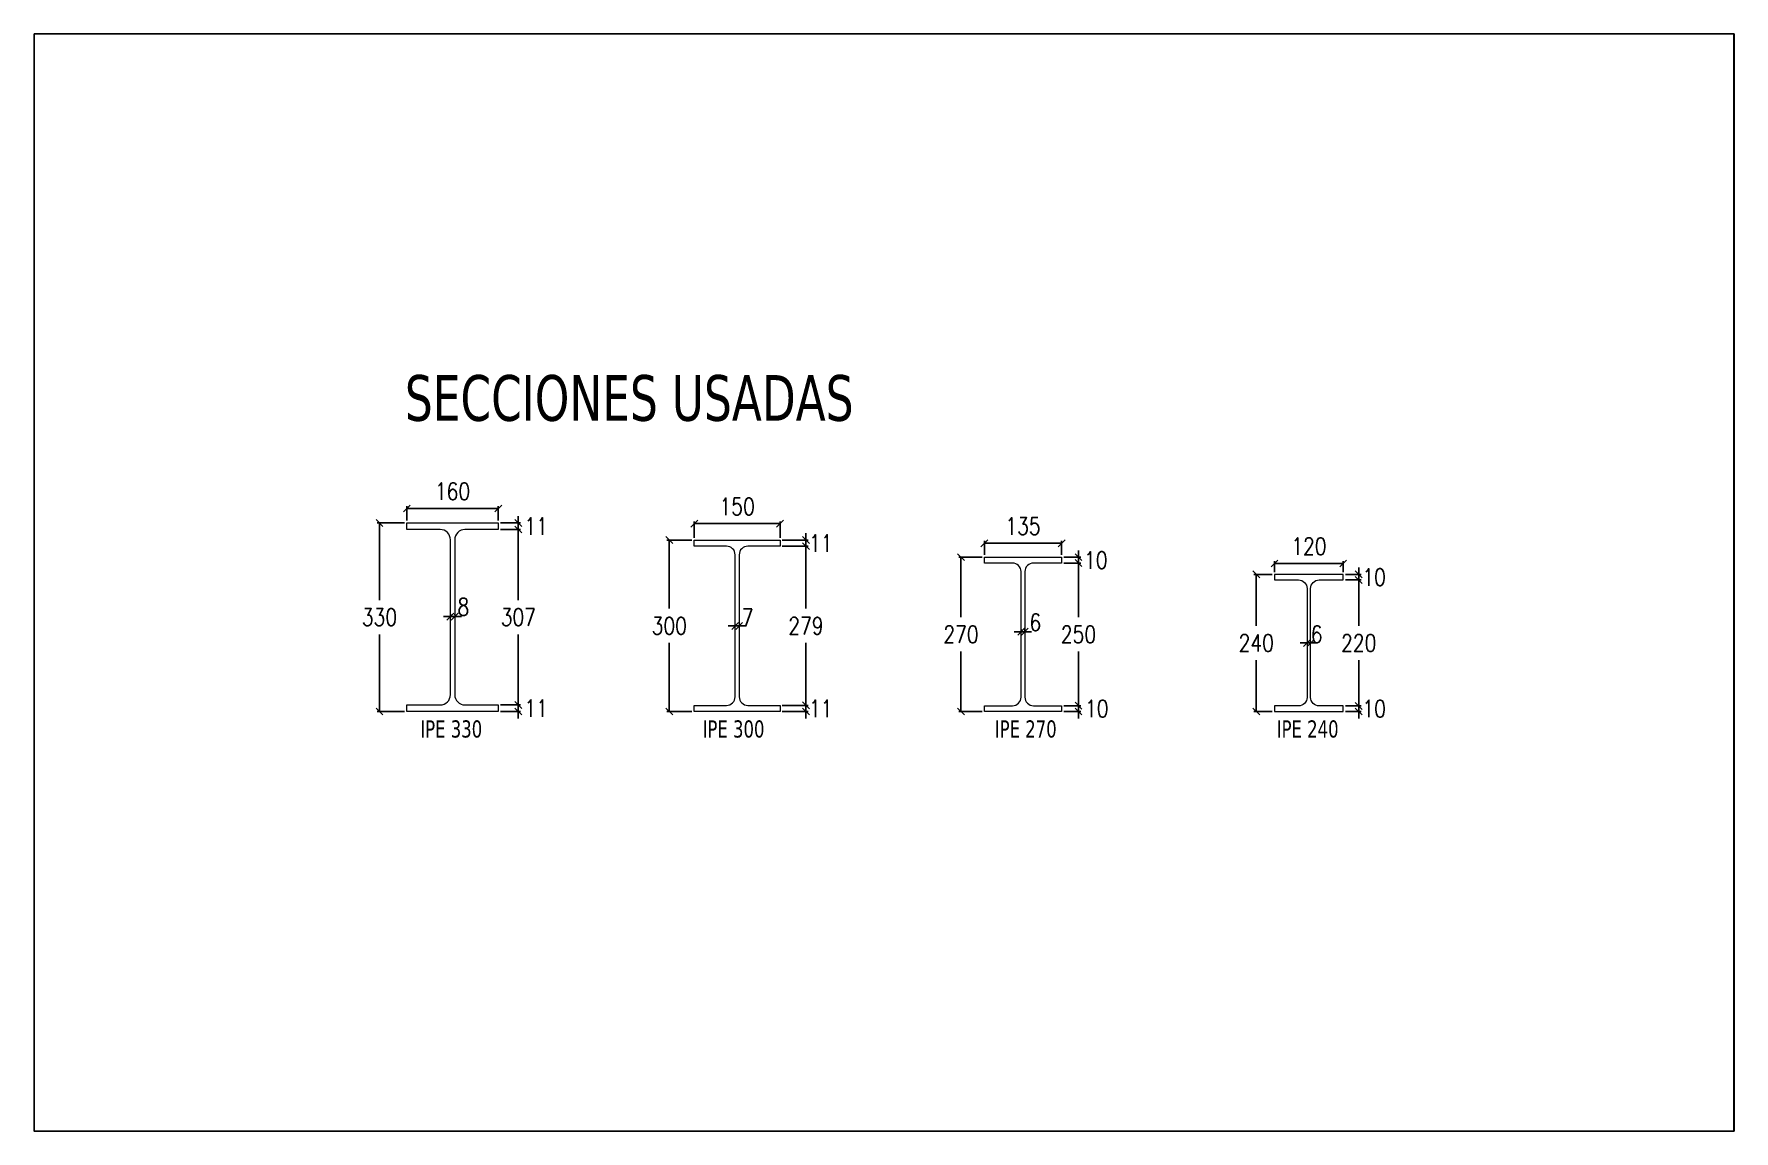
# Model space of a CAD drawing. Header units: millimetres. Extents: x -3255 to 78627, y -21906 to 33736.
# Drawn here: x 11730 to 14703, y -21906 to -19986 of the extents above; entities that cross this region are included whole.
import ezdxf
from ezdxf.enums import TextEntityAlignment as Align

# ---------------------------------------------------------------- set-up
doc = ezdxf.new("R2010")
doc.units = ezdxf.units.MM
doc.header["$LTSCALE"] = 0.9
doc.layers.add('COTAS', color=8, linetype='Continuous')
doc.layers.add('STL-OBJT', color=7, linetype='Continuous')
doc.styles.add('CNI_COTAS', font='romans.shx', dxfattribs={"width": 0.8})
doc.styles.add('VERDANA', font='verdana.ttf')
doc.dimstyles.new('1.4', dxfattribs={"dimscale": 0, "dimtxt": 30, "dimasz": 12, "dimexe": 4, "dimexo": 4, "dimgap": 15, "dimtad": 1, "dimdec": 0, "dimzin": 4, "dimdsep": 46, "dimtxsty": 'CNI_COTAS', "dimblk": 'OBLIQUE', "dimcen": -0.09, "dimclrd": 256, "dimclrt": 3, "dimadec": 0, "dimazin": 0, "dimtfac": 1, "dimtdec": 0, "dimtmove": 2, "dimatfit": 0, "dimldrblk": 'DOT', "dimfxl": 0.05, "dimtolj": 1, "dimtzin": 0, "dimarcsym": 0})

# ---------------------------------------------------------------- blocks, each defined once
blk = doc.blocks.new('_Oblique')
at = {"color": 0, "linetype": 'ByBlock', "lineweight": -2}
blk.add_line((-0.5, -0.5), (0.5, 0.5), dxfattribs=at)
blk = doc.blocks.new('*D610')
at = {"layer": 'COTAS', "color": 0, "lineweight": -2, "transparency": 16777216}
for p, q in [((13895.8, -20931.8), (13863.8, -20931.8)), ((13895.8, -21171.8), (13863.8, -21171.8))]:
    blk.add_line(p, q, dxfattribs=at)
at = {"layer": 'COTAS', "lineweight": -2, "transparency": 16777216}
for p, q in [((13867.8, -20931.8), (13867.8, -21021.8)), ((13867.8, -21171.8), (13867.8, -21081.8))]:
    blk.add_line(p, q, dxfattribs=at)
at = {"layer": 'Defpoints', "color": 0, "transparency": 16777216}
for p in [(13867.8, -20931.8), (13899.8, -20931.8), (13899.8, -21171.8)]:
    blk.add_point(p, dxfattribs=at)
at = {"layer": 'COTAS', "lineweight": -2, "transparency": 16777216, "xscale": 12, "yscale": 12, "zscale": 12}
for p, rotation in [((13867.8, -20931.8), 90), ((13867.8, -21171.8), 270)]:
    blk.add_blockref('_Oblique', p, dxfattribs=dict(at, rotation=rotation))
at = {"layer": 'COTAS', "color": 3, "transparency": 16777216, "insert": (13867.8, -21051.8), "char_height": 30, "attachment_point": 5, "rotation": 0.01, "style": 'CNI_COTAS'}
blk.add_mtext('\\A1;240', dxfattribs=at)
blk = doc.blocks.new('_Dot')
at = {"color": 0, "linetype": 'ByBlock', "lineweight": -2}
blk.add_line((-0.5, 0), (-1, 0), dxfattribs=at)
at = {"color": 0, "linetype": 'ByBlock', "const_width": 0.5}
blk.add_lwpolyline([(-0.25, 0, 1), (0.25, 0, 1)], format="xyb", close=True, dxfattribs=at)
blk = doc.blocks.new('*D611')
at = {"layer": 'COTAS', "color": 0, "lineweight": -2, "transparency": 16777216}
for p, q in [((13899.8, -20927.8), (13899.8, -20908.7)), ((14019.8, -20927.8), (14019.8, -20908.7))]:
    blk.add_line(p, q, dxfattribs=at)
at = {"layer": 'COTAS', "lineweight": -2, "transparency": 16777216}
blk.add_line((13899.8, -20912.7), (14019.8, -20912.7), dxfattribs=at)
at = {"layer": 'Defpoints', "color": 0, "transparency": 16777216}
for p in [(13899.8, -20931.8), (14019.8, -20912.7), (14019.8, -20931.8)]:
    blk.add_point(p, dxfattribs=at)
at = {"layer": 'COTAS', "lineweight": -2, "transparency": 16777216, "xscale": 12, "yscale": 12, "zscale": 12, "rotation": 180}
blk.add_blockref('_Oblique', (13899.8, -20912.7), dxfattribs=at)
at = {"layer": 'COTAS', "lineweight": -2, "transparency": 16777216, "xscale": 12, "yscale": 12, "zscale": 12}
blk.add_blockref('_Oblique', (14019.8, -20912.7), dxfattribs=at)
at = {"layer": 'COTAS', "color": 3, "transparency": 16777216, "insert": (13959.8, -20882.7), "char_height": 30, "attachment_point": 5, "style": 'CNI_COTAS'}
blk.add_mtext('\\A1;120', dxfattribs=at)
blk = doc.blocks.new('*D612')
at = {"layer": 'COTAS', "color": 0, "lineweight": -2, "transparency": 16777216}
for p, q in [((14023.8, -20931.8), (14051, -20931.8)), ((14023.8, -20941.6), (14051, -20941.6))]:
    blk.add_line(p, q, dxfattribs=at)
at = {"layer": 'COTAS', "lineweight": -2, "transparency": 16777216}
for p, q in [((14047, -20931.8), (14047, -20919.8)), ((14047, -20931.8), (14047, -20941.6)), ((14047, -20941.6), (14047, -20953.6))]:
    blk.add_line(p, q, dxfattribs=at)
at = {"layer": 'Defpoints', "color": 0, "transparency": 16777216}
for p in [(14019.8, -20931.8), (14019.8, -20941.6), (14047, -20941.6)]:
    blk.add_point(p, dxfattribs=at)
at = {"layer": 'COTAS', "lineweight": -2, "transparency": 16777216, "xscale": 12, "yscale": 12, "zscale": 12}
for p, rotation in [((14047, -20931.8), 270), ((14047, -20941.6), 90)]:
    blk.add_blockref('_Oblique', p, dxfattribs=dict(at, rotation=rotation))
at = {"layer": 'COTAS', "color": 3, "transparency": 16777216, "insert": (14073.9, -20936.7), "char_height": 30, "attachment_point": 5, "rotation": 0.01, "style": 'CNI_COTAS'}
blk.add_mtext('\\A1;10', dxfattribs=at)
blk = doc.blocks.new('*D613')
at = {"layer": 'COTAS', "color": 0, "lineweight": -2, "transparency": 16777216}
for p, q in [((14023.8, -20941.6), (14051, -20941.6)), ((14023.8, -21162), (14051, -21162))]:
    blk.add_line(p, q, dxfattribs=at)
at = {"layer": 'COTAS', "lineweight": -2, "transparency": 16777216}
for p, q in [((14047, -20941.6), (14047, -21021.8)), ((14047, -21162), (14047, -21081.8))]:
    blk.add_line(p, q, dxfattribs=at)
at = {"layer": 'Defpoints', "color": 0, "transparency": 16777216}
for p in [(14019.8, -20941.6), (14019.8, -21162), (14047, -21162)]:
    blk.add_point(p, dxfattribs=at)
at = {"layer": 'COTAS', "lineweight": -2, "transparency": 16777216, "xscale": 12, "yscale": 12, "zscale": 12}
for p, rotation in [((14047, -20941.6), 90), ((14047, -21162), 270)]:
    blk.add_blockref('_Oblique', p, dxfattribs=dict(at, rotation=rotation))
at = {"layer": 'COTAS', "color": 3, "transparency": 16777216, "insert": (14047, -21051.8), "char_height": 30, "attachment_point": 5, "rotation": 0.01, "style": 'CNI_COTAS'}
blk.add_mtext('\\A1;220', dxfattribs=at)
blk = doc.blocks.new('*D614')
at = {"layer": 'COTAS', "color": 0, "lineweight": -2, "transparency": 16777216}
for p, q in [((14023.8, -21162), (14051, -21162)), ((14023.8, -21171.8), (14051, -21171.8))]:
    blk.add_line(p, q, dxfattribs=at)
at = {"layer": 'COTAS', "lineweight": -2, "transparency": 16777216}
for p, q in [((14047, -21162), (14047, -21150)), ((14047, -21162), (14047, -21171.8)), ((14047, -21171.8), (14047, -21183.8))]:
    blk.add_line(p, q, dxfattribs=at)
at = {"layer": 'Defpoints', "color": 0, "transparency": 16777216}
for p in [(14019.8, -21162), (14019.8, -21171.8), (14047, -21171.8)]:
    blk.add_point(p, dxfattribs=at)
at = {"layer": 'COTAS', "lineweight": -2, "transparency": 16777216, "xscale": 12, "yscale": 12, "zscale": 12}
for p, rotation in [((14047, -21162), 270), ((14047, -21171.8), 90)]:
    blk.add_blockref('_Oblique', p, dxfattribs=dict(at, rotation=rotation))
at = {"layer": 'COTAS', "color": 3, "transparency": 16777216, "insert": (14074, -21166.9), "char_height": 30, "attachment_point": 5, "rotation": 0.01, "style": 'CNI_COTAS'}
blk.add_mtext('\\A1;10', dxfattribs=at)
blk = doc.blocks.new('*D615')
at = {"layer": 'COTAS', "color": 0, "lineweight": -2, "transparency": 16777216}
for p, q in [((13956.7, -21047.8), (13956.7, -21047.8)), ((13962.9, -21047.8), (13962.9, -21047.8))]:
    blk.add_line(p, q, dxfattribs=at)
at = {"layer": 'COTAS', "lineweight": -2, "transparency": 16777216}
for p, q in [((13956.7, -21051.8), (13944.7, -21051.8)), ((13956.7, -21051.8), (13962.9, -21051.8)), ((13962.9, -21051.8), (13974.9, -21051.8))]:
    blk.add_line(p, q, dxfattribs=at)
at = {"layer": 'Defpoints', "color": 0, "transparency": 16777216}
for p in [(13956.7, -21051.8), (13962.9, -21051.8), (13962.9, -21051.8)]:
    blk.add_point(p, dxfattribs=at)
at = {"layer": 'COTAS', "lineweight": -2, "transparency": 16777216, "xscale": 12, "yscale": 12, "zscale": 12}
blk.add_blockref('_Oblique', (13956.7, -21051.8), dxfattribs=at)
at = {"layer": 'COTAS', "lineweight": -2, "transparency": 16777216, "xscale": 12, "yscale": 12, "zscale": 12, "rotation": 180}
blk.add_blockref('_Oblique', (13962.9, -21051.8), dxfattribs=at)
at = {"layer": 'COTAS', "color": 3, "transparency": 16777216, "insert": (13973.4, -21036.6), "char_height": 30, "attachment_point": 5, "style": 'CNI_COTAS'}
blk.add_mtext('\\A1;6', dxfattribs=at)
blk = doc.blocks.new('*D616')
at = {"layer": 'COTAS', "color": 0, "lineweight": -2, "transparency": 16777216}
for p, q in [((13388.3, -20901.8), (13347.3, -20901.8)), ((13388.3, -21171.8), (13347.3, -21171.8))]:
    blk.add_line(p, q, dxfattribs=at)
at = {"layer": 'COTAS', "lineweight": -2, "transparency": 16777216}
for p, q in [((13351.3, -20901.8), (13351.3, -21006.8)), ((13351.3, -21171.8), (13351.3, -21066.8))]:
    blk.add_line(p, q, dxfattribs=at)
at = {"layer": 'Defpoints', "color": 0, "transparency": 16777216}
for p in [(13351.3, -20901.8), (13392.3, -20901.8), (13392.3, -21171.8)]:
    blk.add_point(p, dxfattribs=at)
at = {"layer": 'COTAS', "lineweight": -2, "transparency": 16777216, "xscale": 12, "yscale": 12, "zscale": 12}
for p, rotation in [((13351.3, -20901.8), 90), ((13351.3, -21171.8), 270)]:
    blk.add_blockref('_Oblique', p, dxfattribs=dict(at, rotation=rotation))
at = {"layer": 'COTAS', "color": 3, "transparency": 16777216, "insert": (13351.3, -21036.8), "char_height": 30, "attachment_point": 5, "rotation": 0.01, "style": 'CNI_COTAS'}
blk.add_mtext('\\A1;270', dxfattribs=at)
blk = doc.blocks.new('*D617')
at = {"layer": 'COTAS', "color": 0, "lineweight": -2, "transparency": 16777216}
for p, q in [((13392.3, -20897.8), (13392.3, -20873.4)), ((13527.3, -20897.8), (13527.3, -20873.4))]:
    blk.add_line(p, q, dxfattribs=at)
at = {"layer": 'COTAS', "lineweight": -2, "transparency": 16777216}
blk.add_line((13392.3, -20877.4), (13527.3, -20877.4), dxfattribs=at)
at = {"layer": 'Defpoints', "color": 0, "transparency": 16777216}
for p in [(13392.3, -20901.8), (13527.3, -20877.4), (13527.3, -20901.8)]:
    blk.add_point(p, dxfattribs=at)
at = {"layer": 'COTAS', "lineweight": -2, "transparency": 16777216, "xscale": 12, "yscale": 12, "zscale": 12, "rotation": 180}
blk.add_blockref('_Oblique', (13392.3, -20877.4), dxfattribs=at)
at = {"layer": 'COTAS', "lineweight": -2, "transparency": 16777216, "xscale": 12, "yscale": 12, "zscale": 12}
blk.add_blockref('_Oblique', (13527.3, -20877.4), dxfattribs=at)
at = {"layer": 'COTAS', "color": 3, "transparency": 16777216, "insert": (13459.8, -20847.4), "char_height": 30, "attachment_point": 5, "style": 'CNI_COTAS'}
blk.add_mtext('\\A1;135', dxfattribs=at)
blk = doc.blocks.new('*D618')
at = {"layer": 'COTAS', "color": 0, "lineweight": -2, "transparency": 16777216}
for p, q in [((13531.3, -20901.8), (13560.8, -20901.8)), ((13531.3, -20912), (13560.8, -20912))]:
    blk.add_line(p, q, dxfattribs=at)
at = {"layer": 'COTAS', "lineweight": -2, "transparency": 16777216}
for p, q in [((13556.8, -20901.8), (13556.8, -20889.8)), ((13556.8, -20901.8), (13556.8, -20912)), ((13556.8, -20912), (13556.8, -20924))]:
    blk.add_line(p, q, dxfattribs=at)
at = {"layer": 'Defpoints', "color": 0, "transparency": 16777216}
for p in [(13527.3, -20901.8), (13527.3, -20912), (13556.8, -20912)]:
    blk.add_point(p, dxfattribs=at)
at = {"layer": 'COTAS', "lineweight": -2, "transparency": 16777216, "xscale": 12, "yscale": 12, "zscale": 12}
for p, rotation in [((13556.8, -20901.8), 270), ((13556.8, -20912), 90)]:
    blk.add_blockref('_Oblique', p, dxfattribs=dict(at, rotation=rotation))
at = {"layer": 'COTAS', "color": 3, "transparency": 16777216, "insert": (13587.2, -20906.9), "char_height": 30, "attachment_point": 5, "rotation": 0.01, "style": 'CNI_COTAS'}
blk.add_mtext('\\A1;10', dxfattribs=at)
blk = doc.blocks.new('*D619')
at = {"layer": 'COTAS', "color": 0, "lineweight": -2, "transparency": 16777216}
for p, q in [((13531.3, -20912), (13560.8, -20912)), ((13531.3, -21161.6), (13560.8, -21161.6))]:
    blk.add_line(p, q, dxfattribs=at)
at = {"layer": 'COTAS', "lineweight": -2, "transparency": 16777216}
for p, q in [((13556.8, -20912), (13556.8, -21006.8)), ((13556.8, -21161.6), (13556.8, -21066.8))]:
    blk.add_line(p, q, dxfattribs=at)
at = {"layer": 'Defpoints', "color": 0, "transparency": 16777216}
for p in [(13527.3, -20912), (13527.3, -21161.6), (13556.8, -21161.6)]:
    blk.add_point(p, dxfattribs=at)
at = {"layer": 'COTAS', "lineweight": -2, "transparency": 16777216, "xscale": 12, "yscale": 12, "zscale": 12}
for p, rotation in [((13556.8, -20912), 90), ((13556.8, -21161.6), 270)]:
    blk.add_blockref('_Oblique', p, dxfattribs=dict(at, rotation=rotation))
at = {"layer": 'COTAS', "color": 3, "transparency": 16777216, "insert": (13556.8, -21036.8), "char_height": 30, "attachment_point": 5, "rotation": 0.01, "style": 'CNI_COTAS'}
blk.add_mtext('\\A1;250', dxfattribs=at)
blk = doc.blocks.new('*D620')
at = {"layer": 'COTAS', "color": 0, "lineweight": -2, "transparency": 16777216}
for p, q in [((13531.3, -21161.6), (13560.8, -21161.6)), ((13531.3, -21171.8), (13560.8, -21171.8))]:
    blk.add_line(p, q, dxfattribs=at)
at = {"layer": 'COTAS', "lineweight": -2, "transparency": 16777216}
for p, q in [((13556.8, -21161.6), (13556.8, -21149.6)), ((13556.8, -21161.6), (13556.8, -21171.8)), ((13556.8, -21171.8), (13556.8, -21183.8))]:
    blk.add_line(p, q, dxfattribs=at)
at = {"layer": 'Defpoints', "color": 0, "transparency": 16777216}
for p in [(13527.3, -21161.6), (13527.3, -21171.8), (13556.8, -21171.8)]:
    blk.add_point(p, dxfattribs=at)
at = {"layer": 'COTAS', "lineweight": -2, "transparency": 16777216, "xscale": 12, "yscale": 12, "zscale": 12}
for p, rotation in [((13556.8, -21161.6), 270), ((13556.8, -21171.8), 90)]:
    blk.add_blockref('_Oblique', p, dxfattribs=dict(at, rotation=rotation))
at = {"layer": 'COTAS', "color": 3, "transparency": 16777216, "insert": (13588.8, -21166.7), "char_height": 30, "attachment_point": 5, "rotation": 0.01, "style": 'CNI_COTAS'}
blk.add_mtext('\\A1;10', dxfattribs=at)
blk = doc.blocks.new('*D621')
at = {"layer": 'COTAS', "lineweight": -2, "transparency": 16777216}
for p, q in [((13456.5, -21032.1), (13444.5, -21032.1)), ((13456.5, -21032.1), (13462.9, -21032.1)), ((13462.9, -21032.1), (13474.9, -21032.1))]:
    blk.add_line(p, q, dxfattribs=at)
at = {"layer": 'COTAS', "color": 0, "lineweight": -2, "transparency": 16777216}
for p, q in [((13456.5, -21032.8), (13456.5, -21028.1)), ((13462.9, -21032.8), (13462.9, -21028.1))]:
    blk.add_line(p, q, dxfattribs=at)
at = {"layer": 'Defpoints', "color": 0, "transparency": 16777216}
for p in [(13456.5, -21036.8), (13462.9, -21032.1), (13462.9, -21036.8)]:
    blk.add_point(p, dxfattribs=at)
at = {"layer": 'COTAS', "lineweight": -2, "transparency": 16777216, "xscale": 12, "yscale": 12, "zscale": 12}
blk.add_blockref('_Oblique', (13456.5, -21032.1), dxfattribs=at)
at = {"layer": 'COTAS', "lineweight": -2, "transparency": 16777216, "xscale": 12, "yscale": 12, "zscale": 12, "rotation": 180}
blk.add_blockref('_Oblique', (13462.9, -21032.1), dxfattribs=at)
at = {"layer": 'COTAS', "color": 3, "transparency": 16777216, "insert": (13481.3, -21015.9), "char_height": 30, "attachment_point": 5, "style": 'CNI_COTAS'}
blk.add_mtext('\\A1;6', dxfattribs=at)
blk = doc.blocks.new('*D622')
at = {"layer": 'COTAS', "color": 0, "lineweight": -2, "transparency": 16777216}
for p, q in [((12378, -20841.8), (12330.2, -20841.8)), ((12378, -21171.8), (12330.2, -21171.8))]:
    blk.add_line(p, q, dxfattribs=at)
at = {"layer": 'COTAS', "lineweight": -2, "transparency": 16777216}
for p, q in [((12334.2, -20841.8), (12334.2, -20976.8)), ((12334.2, -21171.8), (12334.2, -21036.8))]:
    blk.add_line(p, q, dxfattribs=at)
at = {"layer": 'Defpoints', "color": 0, "transparency": 16777216}
for p in [(12334.2, -20841.8), (12382, -20841.8), (12382, -21171.8)]:
    blk.add_point(p, dxfattribs=at)
at = {"layer": 'COTAS', "lineweight": -2, "transparency": 16777216, "xscale": 12, "yscale": 12, "zscale": 12}
for p, rotation in [((12334.2, -20841.8), 90), ((12334.2, -21171.8), 270)]:
    blk.add_blockref('_Oblique', p, dxfattribs=dict(at, rotation=rotation))
at = {"layer": 'COTAS', "color": 3, "transparency": 16777216, "insert": (12334.2, -21006.8), "char_height": 30, "attachment_point": 5, "rotation": 0.01, "style": 'CNI_COTAS'}
blk.add_mtext('\\A1;330', dxfattribs=at)
blk = doc.blocks.new('*D623')
at = {"layer": 'COTAS', "color": 0, "lineweight": -2, "transparency": 16777216}
for p, q in [((12382, -20837.8), (12382, -20812.5)), ((12542, -20837.8), (12542, -20812.5))]:
    blk.add_line(p, q, dxfattribs=at)
at = {"layer": 'COTAS', "lineweight": -2, "transparency": 16777216}
blk.add_line((12382, -20816.5), (12542, -20816.5), dxfattribs=at)
at = {"layer": 'Defpoints', "color": 0, "transparency": 16777216}
for p in [(12382, -20841.8), (12542, -20816.5), (12542, -20841.8)]:
    blk.add_point(p, dxfattribs=at)
at = {"layer": 'COTAS', "lineweight": -2, "transparency": 16777216, "xscale": 12, "yscale": 12, "zscale": 12, "rotation": 180}
blk.add_blockref('_Oblique', (12382, -20816.5), dxfattribs=at)
at = {"layer": 'COTAS', "lineweight": -2, "transparency": 16777216, "xscale": 12, "yscale": 12, "zscale": 12}
blk.add_blockref('_Oblique', (12542, -20816.5), dxfattribs=at)
at = {"layer": 'COTAS', "color": 3, "transparency": 16777216, "insert": (12462, -20786.5), "char_height": 30, "attachment_point": 5, "style": 'CNI_COTAS'}
blk.add_mtext('\\A1;160', dxfattribs=at)
blk = doc.blocks.new('*D624')
at = {"layer": 'COTAS', "color": 0, "lineweight": -2, "transparency": 16777216}
for p, q in [((12546, -20853.3), (12581.1, -20853.3)), ((12546, -21160.3), (12581.1, -21160.3))]:
    blk.add_line(p, q, dxfattribs=at)
at = {"layer": 'COTAS', "lineweight": -2, "transparency": 16777216}
for p, q in [((12577.1, -20853.3), (12577.1, -20976.8)), ((12577.1, -21160.3), (12577.1, -21036.8))]:
    blk.add_line(p, q, dxfattribs=at)
at = {"layer": 'Defpoints', "color": 0, "transparency": 16777216}
for p in [(12542, -20853.3), (12542, -21160.3), (12577.1, -21160.3)]:
    blk.add_point(p, dxfattribs=at)
at = {"layer": 'COTAS', "lineweight": -2, "transparency": 16777216, "xscale": 12, "yscale": 12, "zscale": 12}
for p, rotation in [((12577.1, -20853.3), 90), ((12577.1, -21160.3), 270)]:
    blk.add_blockref('_Oblique', p, dxfattribs=dict(at, rotation=rotation))
at = {"layer": 'COTAS', "color": 3, "transparency": 16777216, "insert": (12577.1, -21006.8), "char_height": 30, "attachment_point": 5, "rotation": 0.01, "style": 'CNI_COTAS'}
blk.add_mtext('\\A1;307', dxfattribs=at)
blk = doc.blocks.new('*D625')
at = {"layer": 'COTAS', "color": 0, "lineweight": -2, "transparency": 16777216}
for p, q in [((12546, -21160.3), (12581.1, -21160.3)), ((12546, -21171.8), (12581.1, -21171.8))]:
    blk.add_line(p, q, dxfattribs=at)
at = {"layer": 'COTAS', "lineweight": -2, "transparency": 16777216}
for p, q in [((12577.1, -21160.3), (12577.1, -21148.3)), ((12577.1, -21160.3), (12577.1, -21171.8)), ((12577.1, -21171.8), (12577.1, -21183.8))]:
    blk.add_line(p, q, dxfattribs=at)
at = {"layer": 'Defpoints', "color": 0, "transparency": 16777216}
for p in [(12542, -21160.3), (12542, -21171.8), (12577.1, -21171.8)]:
    blk.add_point(p, dxfattribs=at)
at = {"layer": 'COTAS', "lineweight": -2, "transparency": 16777216, "xscale": 12, "yscale": 12, "zscale": 12}
for p, rotation in [((12577.1, -21160.3), 270), ((12577.1, -21171.8), 90)]:
    blk.add_blockref('_Oblique', p, dxfattribs=dict(at, rotation=rotation))
at = {"layer": 'COTAS', "color": 3, "transparency": 16777216, "insert": (12608.3, -21166.1), "char_height": 30, "attachment_point": 5, "rotation": 0.01, "style": 'CNI_COTAS'}
blk.add_mtext('\\A1;11', dxfattribs=at)
blk = doc.blocks.new('*D605')
at = {"layer": 'COTAS', "color": 0, "lineweight": -2, "transparency": 16777216}
for p, q in [((12546, -20841.8), (12581.1, -20841.8)), ((12546, -20853.3), (12581.1, -20853.3))]:
    blk.add_line(p, q, dxfattribs=at)
at = {"layer": 'COTAS', "lineweight": -2, "transparency": 16777216}
for p, q in [((12577.1, -20841.8), (12577.1, -20829.8)), ((12577.1, -20841.8), (12577.1, -20853.3)), ((12577.1, -20853.3), (12577.1, -20865.3))]:
    blk.add_line(p, q, dxfattribs=at)
at = {"layer": 'Defpoints', "color": 0, "transparency": 16777216}
for p in [(12542, -20841.8), (12542, -20853.3), (12577.1, -20853.3)]:
    blk.add_point(p, dxfattribs=at)
at = {"layer": 'COTAS', "lineweight": -2, "transparency": 16777216, "xscale": 12, "yscale": 12, "zscale": 12}
for p, rotation in [((12577.1, -20841.8), 270), ((12577.1, -20853.3), 90)]:
    blk.add_blockref('_Oblique', p, dxfattribs=dict(at, rotation=rotation))
at = {"layer": 'COTAS', "color": 3, "transparency": 16777216, "insert": (12608.3, -20847.6), "char_height": 30, "attachment_point": 5, "rotation": 0.01, "style": 'CNI_COTAS'}
blk.add_mtext('\\A1;11', dxfattribs=at)
blk = doc.blocks.new('*D626')
at = {"layer": 'COTAS', "lineweight": -2, "transparency": 16777216}
for p, q in [((12458.3, -21005.7), (12446.3, -21005.7)), ((12458.3, -21005.7), (12465.8, -21005.7)), ((12465.8, -21005.7), (12477.8, -21005.7))]:
    blk.add_line(p, q, dxfattribs=at)
at = {"layer": 'COTAS', "color": 0, "lineweight": -2, "transparency": 16777216}
for p, q in [((12458.3, -21002.8), (12458.3, -21001.7)), ((12465.8, -21002.8), (12465.8, -21001.7))]:
    blk.add_line(p, q, dxfattribs=at)
at = {"layer": 'Defpoints', "color": 0, "transparency": 16777216}
for p in [(12458.3, -21006.8), (12465.8, -21005.7), (12465.8, -21006.8)]:
    blk.add_point(p, dxfattribs=at)
at = {"layer": 'COTAS', "lineweight": -2, "transparency": 16777216, "xscale": 12, "yscale": 12, "zscale": 12}
blk.add_blockref('_Oblique', (12458.3, -21005.7), dxfattribs=at)
at = {"layer": 'COTAS', "lineweight": -2, "transparency": 16777216, "xscale": 12, "yscale": 12, "zscale": 12, "rotation": 180}
blk.add_blockref('_Oblique', (12465.8, -21005.7), dxfattribs=at)
at = {"layer": 'COTAS', "color": 3, "transparency": 16777216, "insert": (12481.1, -20988.6), "char_height": 30, "attachment_point": 5, "style": 'CNI_COTAS'}
blk.add_mtext('\\A1;8', dxfattribs=at)
blk = doc.blocks.new('*D627')
at = {"layer": 'COTAS', "color": 0, "lineweight": -2, "transparency": 16777216}
for p, q in [((12880.8, -20871.8), (12837.1, -20871.8)), ((12880.8, -21171.8), (12837.1, -21171.8))]:
    blk.add_line(p, q, dxfattribs=at)
at = {"layer": 'COTAS', "lineweight": -2, "transparency": 16777216}
for p, q in [((12841.1, -20871.8), (12841.1, -20991.8)), ((12841.1, -21171.8), (12841.1, -21051.8))]:
    blk.add_line(p, q, dxfattribs=at)
at = {"layer": 'Defpoints', "color": 0, "transparency": 16777216}
for p in [(12841.1, -20871.8), (12884.8, -20871.8), (12884.8, -21171.8)]:
    blk.add_point(p, dxfattribs=at)
at = {"layer": 'COTAS', "lineweight": -2, "transparency": 16777216, "xscale": 12, "yscale": 12, "zscale": 12}
for p, rotation in [((12841.1, -20871.8), 90), ((12841.1, -21171.8), 270)]:
    blk.add_blockref('_Oblique', p, dxfattribs=dict(at, rotation=rotation))
at = {"layer": 'COTAS', "color": 3, "transparency": 16777216, "insert": (12841.1, -21021.8), "char_height": 30, "attachment_point": 5, "rotation": 0.01, "style": 'CNI_COTAS'}
blk.add_mtext('\\A1;300', dxfattribs=at)
blk = doc.blocks.new('*D628')
at = {"layer": 'COTAS', "color": 0, "lineweight": -2, "transparency": 16777216}
for p, q in [((12884.8, -20867.8), (12884.8, -20839.1)), ((13034.8, -20867.8), (13034.8, -20839.1))]:
    blk.add_line(p, q, dxfattribs=at)
at = {"layer": 'COTAS', "lineweight": -2, "transparency": 16777216}
blk.add_line((12884.8, -20843.1), (13034.8, -20843.1), dxfattribs=at)
at = {"layer": 'Defpoints', "color": 0, "transparency": 16777216}
for p in [(13034.8, -20843.1), (12884.8, -20871.8), (13034.8, -20871.8)]:
    blk.add_point(p, dxfattribs=at)
at = {"layer": 'COTAS', "lineweight": -2, "transparency": 16777216, "xscale": 12, "yscale": 12, "zscale": 12, "rotation": 180}
blk.add_blockref('_Oblique', (12884.8, -20843.1), dxfattribs=at)
at = {"layer": 'COTAS', "lineweight": -2, "transparency": 16777216, "xscale": 12, "yscale": 12, "zscale": 12}
blk.add_blockref('_Oblique', (13034.8, -20843.1), dxfattribs=at)
at = {"layer": 'COTAS', "color": 3, "transparency": 16777216, "insert": (12959.8, -20813.1), "char_height": 30, "attachment_point": 5, "style": 'CNI_COTAS'}
blk.add_mtext('\\A1;150', dxfattribs=at)
blk = doc.blocks.new('*D629')
at = {"layer": 'COTAS', "color": 0, "lineweight": -2, "transparency": 16777216}
for p, q in [((13038.8, -20871.8), (13084.1, -20871.8)), ((13038.8, -20882.5), (13084.1, -20882.5))]:
    blk.add_line(p, q, dxfattribs=at)
at = {"layer": 'COTAS', "lineweight": -2, "transparency": 16777216}
for p, q in [((13080.1, -20871.8), (13080.1, -20859.8)), ((13080.1, -20871.8), (13080.1, -20882.5)), ((13080.1, -20882.5), (13080.1, -20894.5))]:
    blk.add_line(p, q, dxfattribs=at)
at = {"layer": 'Defpoints', "color": 0, "transparency": 16777216}
for p in [(13034.8, -20871.8), (13034.8, -20882.5), (13080.1, -20882.5)]:
    blk.add_point(p, dxfattribs=at)
at = {"layer": 'COTAS', "lineweight": -2, "transparency": 16777216, "xscale": 12, "yscale": 12, "zscale": 12}
for p, rotation in [((13080.1, -20871.8), 270), ((13080.1, -20882.5), 90)]:
    blk.add_blockref('_Oblique', p, dxfattribs=dict(at, rotation=rotation))
at = {"layer": 'COTAS', "color": 3, "transparency": 16777216, "insert": (13106.2, -20877.2), "char_height": 30, "attachment_point": 5, "rotation": 0.01, "style": 'CNI_COTAS'}
blk.add_mtext('\\A1;11', dxfattribs=at)
blk = doc.blocks.new('*D630')
at = {"layer": 'COTAS', "color": 0, "lineweight": -2, "transparency": 16777216}
for p, q in [((13038.8, -20882.5), (13084.1, -20882.5)), ((13038.8, -21161.1), (13084.1, -21161.1))]:
    blk.add_line(p, q, dxfattribs=at)
at = {"layer": 'COTAS', "lineweight": -2, "transparency": 16777216}
for p, q in [((13080.1, -20882.5), (13080.1, -20991.8)), ((13080.1, -21161.1), (13080.1, -21051.8))]:
    blk.add_line(p, q, dxfattribs=at)
at = {"layer": 'Defpoints', "color": 0, "transparency": 16777216}
for p in [(13034.8, -20882.5), (13034.8, -21161.1), (13080.1, -21161.1)]:
    blk.add_point(p, dxfattribs=at)
at = {"layer": 'COTAS', "lineweight": -2, "transparency": 16777216, "xscale": 12, "yscale": 12, "zscale": 12}
for p, rotation in [((13080.1, -20882.5), 90), ((13080.1, -21161.1), 270)]:
    blk.add_blockref('_Oblique', p, dxfattribs=dict(at, rotation=rotation))
at = {"layer": 'COTAS', "color": 3, "transparency": 16777216, "insert": (13080.1, -21021.8), "char_height": 30, "attachment_point": 5, "rotation": 0.01, "style": 'CNI_COTAS'}
blk.add_mtext('\\A1;279', dxfattribs=at)
blk = doc.blocks.new('*D631')
at = {"layer": 'COTAS', "color": 0, "lineweight": -2, "transparency": 16777216}
for p, q in [((13038.8, -21161.1), (13084.1, -21161.1)), ((13038.8, -21171.8), (13084.1, -21171.8))]:
    blk.add_line(p, q, dxfattribs=at)
at = {"layer": 'COTAS', "lineweight": -2, "transparency": 16777216}
for p, q in [((13080.1, -21161.1), (13080.1, -21149.1)), ((13080.1, -21161.1), (13080.1, -21171.8)), ((13080.1, -21171.8), (13080.1, -21183.8))]:
    blk.add_line(p, q, dxfattribs=at)
at = {"layer": 'Defpoints', "color": 0, "transparency": 16777216}
for p in [(13034.8, -21161.1), (13034.8, -21171.8), (13080.1, -21171.8)]:
    blk.add_point(p, dxfattribs=at)
at = {"layer": 'COTAS', "lineweight": -2, "transparency": 16777216, "xscale": 12, "yscale": 12, "zscale": 12}
for p, rotation in [((13080.1, -21161.1), 270), ((13080.1, -21171.8), 90)]:
    blk.add_blockref('_Oblique', p, dxfattribs=dict(at, rotation=rotation))
at = {"layer": 'COTAS', "color": 3, "transparency": 16777216, "insert": (13106.1, -21166.5), "char_height": 30, "attachment_point": 5, "rotation": 0.01, "style": 'CNI_COTAS'}
blk.add_mtext('\\A1;11', dxfattribs=at)
blk = doc.blocks.new('*D632')
at = {"layer": 'COTAS', "lineweight": -2, "transparency": 16777216}
for p, q in [((12956.3, -21022.1), (12944.3, -21022.1)), ((12956.3, -21022.1), (12963.4, -21022.1)), ((12963.4, -21022.1), (12975.4, -21022.1))]:
    blk.add_line(p, q, dxfattribs=at)
at = {"layer": 'COTAS', "color": 0, "lineweight": -2, "transparency": 16777216}
for p, q in [((12956.3, -21025.8), (12956.3, -21026.1)), ((12963.4, -21025.8), (12963.4, -21026.1))]:
    blk.add_line(p, q, dxfattribs=at)
at = {"layer": 'Defpoints', "color": 0, "transparency": 16777216}
for p in [(12956.3, -21021.8), (12963.4, -21021.8), (12963.4, -21022.1)]:
    blk.add_point(p, dxfattribs=at)
at = {"layer": 'COTAS', "lineweight": -2, "transparency": 16777216, "xscale": 12, "yscale": 12, "zscale": 12}
blk.add_blockref('_Oblique', (12956.3, -21022.1), dxfattribs=at)
at = {"layer": 'COTAS', "lineweight": -2, "transparency": 16777216, "xscale": 12, "yscale": 12, "zscale": 12, "rotation": 180}
blk.add_blockref('_Oblique', (12963.4, -21022.1), dxfattribs=at)
at = {"layer": 'COTAS', "color": 3, "transparency": 16777216, "insert": (12978.4, -21007), "char_height": 30, "attachment_point": 5, "style": 'CNI_COTAS'}
blk.add_mtext('\\A1;7', dxfattribs=at)

msp = doc.modelspace()

# ---------------------------------------------------------------- linework, layer by layer
for points in [[(11730, -19986.3), (14703.3, -19986.3), (14703.3, -21905.8), (11730, -21905.8)], [(11730, -19986.3), (14703.4, -19986.3), (14703.4, -21905.8), (11730, -21905.8)]]:
    msp.add_lwpolyline(points, close=True)
at = {"layer": 'STL-OBJT', "lineweight": 5}
for points in [[(12440.3, -21160.3, 0.414214), (12458.3, -21142.3), (12458.3, -20871.3, 0.414214), (12440.3, -20853.3), (12382, -20853.3), (12382, -20841.8), (12542, -20841.8), (12542, -20853.3), (12483.8, -20853.3, 0.414214), (12465.8, -20871.3), (12465.8, -21142.3, 0.414214), (12483.8, -21160.3), (12542, -21160.3), (12542, -21171.8), (12382, -21171.8), (12382, -21160.3)], [(12884.8, -21161.1), (12941.3, -21161.1, 0.414214), (12956.3, -21146.1), (12956.3, -20897.5, 0.414214), (12941.3, -20882.5), (12884.8, -20882.5), (12884.8, -20871.8), (13034.8, -20871.8), (13034.8, -20882.5), (12978.4, -20882.5, 0.414214), (12963.4, -20897.5), (12963.4, -21146.1, 0.414214), (12978.4, -21161.1), (13034.8, -21161.1), (13034.8, -21171.8), (12884.8, -21171.8)], [(13392.3, -21161.6), (13441.5, -21161.6, 0.414214), (13456.5, -21146.6), (13456.5, -20927, 0.414214), (13441.5, -20912), (13392.3, -20912), (13392.3, -20901.8), (13527.3, -20901.8), (13527.3, -20912), (13478.1, -20912, 0.414214), (13463.1, -20927), (13463.1, -21146.6, 0.414214), (13478.1, -21161.6), (13527.3, -21161.6), (13527.3, -21171.8), (13392.3, -21171.8)], [(13899.8, -20941.6), (13941.7, -20941.6, -0.414214), (13956.7, -20956.6), (13956.7, -21147, -0.414214), (13941.7, -21162), (13899.8, -21162), (13899.8, -21171.8), (14019.8, -21171.8), (14019.8, -21162), (13977.9, -21162, -0.414214), (13962.9, -21147), (13962.9, -20956.6, -0.414214), (13977.9, -20941.6), (14019.8, -20941.6), (14019.8, -20931.8), (13899.8, -20931.8)]]:
    msp.add_lwpolyline(points, format="xyb", close=True, dxfattribs=at)

# ---------------------------------------------------------------- texts
at = {"color": 96, "style": 'VERDANA', "width": 0.7}
for s, height, p in [('SECCIONES USADAS', 80, (12771.1, -20623.1)), ('IPE 330', 30, (12459.8, -21202.3)), ('IPE 270', 30, (13464.6, -21202.3))]:
    msp.add_text(s, height=height, dxfattribs=at).set_placement(p, align=Align.MIDDLE_CENTER)
for s, p in [('IPE 300', (12899.4, -21217.3)), ('IPE 240', (13903.6, -21217.3))]:
    msp.add_text(s, height=30, dxfattribs=at).set_placement(p)

# ---------------------------------------------------------------- dimensions: what is measured, and where the dimension line sits
at = {"layer": 'COTAS'}
for base, p1, p2, picture, middle in [((12542, -20816.5), (12382, -20841.8), (12542, -20841.8), '*D623', (12462, -20786.5)), ((13034.8, -20843.1), (12884.8, -20871.8), (13034.8, -20871.8), '*D628', (12959.8, -20813.1)), ((13527.3, -20877.4), (13392.3, -20901.8), (13527.3, -20901.8), '*D617', (13459.8, -20847.4)), ((14019.8, -20912.7), (13899.8, -20931.8), (14019.8, -20931.8), '*D611', (13959.8, -20882.7))]:
    dim = msp.add_linear_dim(base=base, p1=p1, p2=p2, dimstyle='1.4', override={"dimscale": 1}, dxfattribs=at)
    dim.commit()
    dim.dimension.update_dxf_attribs({"geometry": picture, "text_midpoint": middle})
for base, p1, p2, picture, middle in [((12334.2, -20841.8), (12382, -21171.8), (12382, -20841.8), '*D622', (12334.2, -21006.8)), ((12577.1, -21160.3), (12542, -20853.3), (12542, -21160.3), '*D624', (12577.1, -21006.8)), ((12841.1, -20871.8), (12884.8, -21171.8), (12884.8, -20871.8), '*D627', (12841.1, -21021.8)), ((13080.1, -21161.1), (13034.8, -20882.5), (13034.8, -21161.1), '*D630', (13080.1, -21021.8)), ((13351.3, -20901.8), (13392.3, -21171.8), (13392.3, -20901.8), '*D616', (13351.3, -21036.8)), ((13556.8, -21161.6), (13527.3, -20912), (13527.3, -21161.6), '*D619', (13556.8, -21036.8)), ((13867.8, -20931.8), (13899.8, -21171.8), (13899.8, -20931.8), '*D610', (13867.8, -21051.8)), ((14047, -21162), (14019.8, -20941.6), (14019.8, -21162), '*D613', (14047, -21051.8))]:
    dim = msp.add_linear_dim(base=base, p1=p1, p2=p2, angle=90, dimstyle='1.4', override={"dimscale": 1}, dxfattribs=at)
    dim.commit()
    dim.dimension.update_dxf_attribs({"geometry": picture, "text_midpoint": middle, "text_rotation": 0.01})
for base, p1, p2, picture, middle in [((12577.1281086, -20853.3400924), (12542.0356828, -20841.8400924), (12542.0356828, -20853.3400924), '*D605', (12608.324248, -20847.5900924)), ((13080.1, -20882.5), (13034.8, -20871.8), (13034.8, -20882.5), '*D629', (13106.2, -20877.2)), ((13556.8, -20912), (13527.3, -20901.8), (13527.3, -20912), '*D618', (13587.2, -20906.9)), ((14047, -20941.6), (14019.8, -20931.8), (14019.8, -20941.6), '*D612', (14073.9, -20936.7)), ((12577.1281086, -21171.8400924), (12542.0356828, -21160.3400924), (12542.0356828, -21171.8400924), '*D625', (12608.324248, -21166.0900924)), ((13080.1, -21171.8), (13034.8, -21161.1), (13034.8, -21171.8), '*D631', (13106.1, -21166.5)), ((13556.8, -21171.8), (13527.3, -21161.6), (13527.3, -21171.8), '*D620', (13588.8, -21166.7)), ((14047, -21171.8), (14019.8, -21162), (14019.8, -21171.8), '*D614', (14074, -21166.9))]:
    dim = msp.add_linear_dim(base=base, p1=p1, p2=p2, angle=90, dimstyle='1.4', override={"dimscale": 1}, dxfattribs=at)
    dim.commit()
    dim.dimension.update_dxf_attribs({"geometry": picture, "text_midpoint": middle, "dimtype": 160, "text_rotation": 0.01})
for base, p1, p2, picture, middle in [((12465.7856828, -21005.6704115), (12458.2856828, -21006.8400924), (12465.7856828, -21006.8400924), '*D626', (12481.0978068, -20988.6193347)), ((12963.4, -21022.1), (12956.3, -21021.8), (12963.4, -21021.8), '*D632', (12978.4, -21007)), ((13462.9, -21032.1), (13456.5, -21036.8), (13462.9, -21036.8), '*D621', (13481.3, -21015.9)), ((13962.9, -21051.8), (13956.7, -21051.8), (13962.9, -21051.8), '*D615', (13973.4, -21036.6))]:
    dim = msp.add_linear_dim(base=base, p1=p1, p2=p2, dimstyle='1.4', override={"dimscale": 1}, dxfattribs=at)
    dim.commit()
    dim.dimension.update_dxf_attribs({"geometry": picture, "text_midpoint": middle, "dimtype": 160})

doc.saveas('drawing.dxf')
